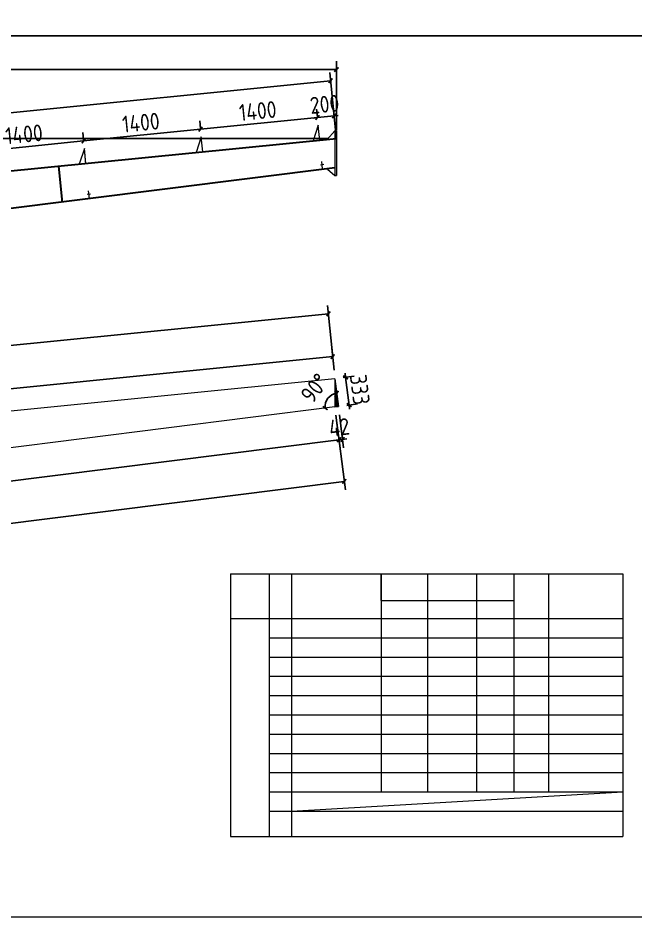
# Model space of a CAD drawing. Extents: x 485428 to 797698, y 56414 to 211814.
# Drawn here: x 770791 to 778145, y 113114 to 123828 of the extents above; entities that cross this region are included whole.
import ezdxf

# ---------------------------------------------------------------- set-up
doc = ezdxf.new("R2010")
doc.units = 0
doc.header["$LTSCALE"] = 1000
doc.header["$MEASUREMENT"] = 0
doc.layers.add('钢架', color=7, linetype='Continuous', lineweight=25)
doc.styles.get("Standard").update_dxf_attribs({"font": 'gbenor.shx', "bigfont": 'gbcbig.shx'})
doc.dimstyles.get("Standard").update_dxf_attribs({"dimscale": 100, "dimtxt": 2, "dimasz": 0.4, "dimexe": 0.5, "dimexo": 1, "dimgap": 0.5, "dimtad": 1, "dimdec": 0, "dimzin": 0, "dimdsep": 46, "dimtxsty": 'Standard', "dimblk": 'ARCHTICK', "dimcen": 0.09, "dimadec": 0, "dimazin": 0, "dimtfac": 1, "dimtdec": 0, "dimtix": 1, "dimtmove": 2, "dimatfit": 3, "dimfxl": 1, "dimtolj": 1, "dimtzin": 0, "dimarcsym": 0})

# ---------------------------------------------------------------- blocks, each defined once
blk = doc.blocks.new('_ArchTick')
at = {"color": 0, "linetype": 'ByBlock', "const_width": 0.4}
blk.add_lwpolyline([(-0.5, -0.5), (0.5, 0.5)], dxfattribs=at)
blk = doc.blocks.new('*D2615')
at = {"color": 3, "lineweight": -2}
for p, q in [((774359, 122651), (774350, 122740)), ((774558, 122671), (774549, 122760)), ((774360, 122641), (774310, 122636)), ((774559, 122661), (774360, 122641)), ((774559, 122661), (774609, 122666))]:
    blk.add_line(p, q, dxfattribs=at)
at = {"layer": 'Defpoints', "color": 0}
for p in [(774360, 122641), (774568, 122572), (774369, 122552)]:
    blk.add_point(p, dxfattribs=at)
at = {"color": 3, "lineweight": -2, "xscale": 50, "yscale": 50, "zscale": 50}
for p, rotation in [((774360, 122641), 5.710593137549453), ((774559, 122661), 185.7105931375494)]:
    blk.add_blockref('_ArchTick', p, dxfattribs=dict(at, rotation=rotation))
at = {"color": 0, "lineweight": 15, "insert": (774445, 122800), "char_height": 200, "attachment_point": 5, "rotation": 5.7106}
blk.add_mtext('\\A1;200', dxfattribs=at)
blk = doc.blocks.new('*D2643')
at = {"color": 3, "lineweight": -2}
for p, q in [((774353, 122709), (774350, 122740)), ((772966, 122512), (772957, 122601)), ((774360, 122641), (772967, 122502))]:
    blk.add_line(p, q, dxfattribs=at)
at = {"layer": 'Defpoints', "color": 0}
for p in [(774363, 122610), (772967, 122502), (772976, 122412)]:
    blk.add_point(p, dxfattribs=at)
at = {"color": 3, "lineweight": -2, "xscale": 50, "yscale": 50, "zscale": 50}
for p, rotation in [((774360, 122641), 5.710593137575612), ((772967, 122502), 185.7105931375756)]:
    blk.add_blockref('_ArchTick', p, dxfattribs=dict(at, rotation=rotation))
at = {"color": 0, "lineweight": 15, "insert": (773649, 122720), "char_height": 200, "attachment_point": 5, "rotation": 5.7106}
blk.add_mtext('\\A1;1400', dxfattribs=at)
blk = doc.blocks.new('*D2644')
at = {"color": 3, "lineweight": -2}
for p, q in [((772966, 122512), (772957, 122601)), ((771573, 122373), (771564, 122462)), ((772967, 122502), (771574, 122362))]:
    blk.add_line(p, q, dxfattribs=at)
at = {"layer": 'Defpoints', "color": 0}
for p in [(771574, 122362), (772976, 122412), (771583, 122273)]:
    blk.add_point(p, dxfattribs=at)
at = {"color": 3, "lineweight": -2, "xscale": 50, "yscale": 50, "zscale": 50}
for p, rotation in [((772967, 122502), 5.710593137575612), ((771574, 122362), 185.7105931375756)]:
    blk.add_blockref('_ArchTick', p, dxfattribs=dict(at, rotation=rotation))
at = {"color": 0, "lineweight": 15, "insert": (772256, 122581), "char_height": 200, "attachment_point": 5, "rotation": 5.7106}
blk.add_mtext('\\A1;1400', dxfattribs=at)
blk = doc.blocks.new('*D2645')
at = {"color": 3, "lineweight": -2}
for p, q in [((771573, 122373), (771564, 122462)), ((771574, 122362), (770181, 122223)), ((770180, 122233), (770171, 122322))]:
    blk.add_line(p, q, dxfattribs=at)
at = {"layer": 'Defpoints', "color": 0}
for p in [(771583, 122273), (770181, 122223), (770190, 122134)]:
    blk.add_point(p, dxfattribs=at)
at = {"color": 3, "lineweight": -2, "xscale": 50, "yscale": 50, "zscale": 50}
for p, rotation in [((771574, 122362), 5.710593137575612), ((770181, 122223), 185.7105931375756)]:
    blk.add_blockref('_ArchTick', p, dxfattribs=dict(at, rotation=rotation))
at = {"color": 0, "lineweight": 15, "insert": (770863, 122442), "char_height": 200, "attachment_point": 5, "rotation": 5.7106}
blk.add_mtext('\\A1;1400', dxfattribs=at)
blk = doc.blocks.new('*D2650')
at = {"color": 3, "lineweight": -2}
for p, q in [((774486, 122393), (764328, 122393)), ((764428, 122393), (764428, 121413)), ((764670, 121413), (764328, 121413))]:
    blk.add_line(p, q, dxfattribs=at)
at = {"layer": 'Defpoints', "color": 0}
for p in [(774586, 122393), (764428, 121413), (764770, 121413)]:
    blk.add_point(p, dxfattribs=at)
at = {"color": 3, "lineweight": -2, "xscale": 50, "yscale": 50, "zscale": 50}
for p, rotation in [((764428, 122393), 90), ((764428, 121413), 270)]:
    blk.add_blockref('_ArchTick', p, dxfattribs=dict(at, rotation=rotation))
at = {"color": 0, "lineweight": 15, "insert": (764278, 121903), "char_height": 200, "attachment_point": 5, "rotation": 90}
blk.add_mtext('\\A1;980', dxfattribs=at)
blk = doc.blocks.new('*D2613')
at = {"color": 3, "lineweight": -2}
for p, q in [((764770, 121513), (764770, 123313)), ((764770, 123213), (774586, 123213)), ((774586, 122493), (774586, 123313))]:
    blk.add_line(p, q, dxfattribs=at)
at = {"layer": 'Defpoints', "color": 0}
for p in [(774586, 123213), (774586, 122393), (764770, 121413)]:
    blk.add_point(p, dxfattribs=at)
at = {"color": 3, "lineweight": -2, "xscale": 50, "yscale": 50, "zscale": 50, "rotation": 180}
blk.add_blockref('_ArchTick', (764770, 123213), dxfattribs=at)
at = {"color": 3, "lineweight": -2, "xscale": 50, "yscale": 50, "zscale": 50}
blk.add_blockref('_ArchTick', (774586, 123213), dxfattribs=at)
at = {"color": 0, "lineweight": 15, "insert": (769678, 123363), "char_height": 200, "attachment_point": 5}
blk.add_mtext('\\A1;9816', dxfattribs=at)
blk = doc.blocks.new('*D2614')
at = {"color": 3, "lineweight": -2}
for p, q in [((774576, 122492), (774507, 123179)), ((764701, 122100), (774517, 123080)), ((764760, 121513), (764691, 122200))]:
    blk.add_line(p, q, dxfattribs=at)
at = {"layer": 'Defpoints', "color": 0}
for p in [(774517, 123080), (774586, 122393), (764770, 121413)]:
    blk.add_point(p, dxfattribs=at)
at = {"color": 3, "lineweight": -2, "xscale": 50, "yscale": 50, "zscale": 50}
for p, rotation in [((774517, 123080), 5.698456588967893), ((764701, 122100), 185.6984565889679)]:
    blk.add_blockref('_ArchTick', p, dxfattribs=dict(at, rotation=rotation))
at = {"color": 0, "lineweight": 15, "insert": (769595, 122739), "char_height": 200, "attachment_point": 5, "rotation": 5.6985}
blk.add_mtext('\\A1;9865', dxfattribs=at)
blk = doc.blocks.new('*D2616')
at = {"color": 0, "lineweight": -2}
blk.add_arc((774610, 119199), 158, 97.2026, 187.1866, dxfattribs=at)
at = {"layer": 'Defpoints', "color": 0}
for p in [(774568, 119529), (774514, 119325), (774568, 119193), (774610, 119199), (765170, 118008)]:
    blk.add_point(p, dxfattribs=at)
at = {"color": 0, "lineweight": -2, "xscale": 50, "yscale": 50, "zscale": 50}
for p, rotation in [((774590, 119356), 7.202564799052022), ((774453, 119179), 277.1866398519534)]:
    blk.add_blockref('_ArchTick', p, dxfattribs=dict(at, rotation=rotation))
at = {"color": 0, "lineweight": 15, "insert": (774327, 119418), "char_height": 200, "attachment_point": 5, "rotation": 52.1946}
blk.add_mtext('\\A1;90°', dxfattribs=at)
blk = doc.blocks.new('*D2618')
at = {"color": 3, "lineweight": -2}
for p, q in [((774558, 119629), (774532, 119892)), ((764744, 118813), (774542, 119792)), ((764760, 118651), (764734, 118912))]:
    blk.add_line(p, q, dxfattribs=at)
at = {"layer": 'Defpoints', "color": 0}
for p in [(774542, 119792), (774568, 119529), (764770, 118551)]:
    blk.add_point(p, dxfattribs=at)
at = {"color": 3, "lineweight": -2, "xscale": 50, "yscale": 50, "zscale": 50}
for p, rotation in [((774542, 119792), 5.710593137574898), ((764744, 118813), 185.7105931375749)]:
    blk.add_blockref('_ArchTick', p, dxfattribs=dict(at, rotation=rotation))
at = {"color": 0, "lineweight": 15, "insert": (769627, 119458), "char_height": 200, "attachment_point": 5, "rotation": 5.7106}
blk.add_mtext('\\A1;上翼板 9847', dxfattribs=at)
blk = doc.blocks.new('*D2599')
at = {"color": 3, "lineweight": -2}
for p, q in [((774558, 119629), (774481, 120402)), ((764625, 119318), (774491, 120303)), ((764692, 118644), (764615, 119418))]:
    blk.add_line(p, q, dxfattribs=at)
at = {"layer": 'Defpoints', "color": 0}
for p in [(774491, 120303), (774568, 119529), (764702, 118545)]:
    blk.add_point(p, dxfattribs=at)
at = {"color": 3, "lineweight": -2, "xscale": 50, "yscale": 50, "zscale": 50}
for p, rotation in [((774491, 120303), 5.698517813264821), ((764625, 119318), 185.6985178132648)]:
    blk.add_blockref('_ArchTick', p, dxfattribs=dict(at, rotation=rotation))
at = {"color": 0, "lineweight": 15, "insert": (769542, 119966), "char_height": 200, "attachment_point": 5, "rotation": 5.6985}
blk.add_mtext('\\A1;腹板 9915', dxfattribs=at)
blk = doc.blocks.new('*D2620')
at = {"color": 3, "lineweight": -2}
for p, q in [((774581, 119094), (774630, 118703)), ((765219, 117615), (774617, 118802)), ((765182, 117909), (765232, 117515))]:
    blk.add_line(p, q, dxfattribs=at)
at = {"layer": 'Defpoints', "color": 0}
for p in [(774568, 119193), (774617, 118802), (765170, 118008)]:
    blk.add_point(p, dxfattribs=at)
at = {"color": 3, "lineweight": -2, "xscale": 50, "yscale": 50, "zscale": 50}
for p, rotation in [((774617, 118802), 7.202564798976731), ((765219, 117615), 187.2025647989767)]:
    blk.add_blockref('_ArchTick', p, dxfattribs=dict(at, rotation=rotation))
at = {"color": 0, "lineweight": 15, "insert": (769900, 118357), "char_height": 200, "attachment_point": 5, "rotation": 7.2026}
blk.add_mtext('\\A1;9473', dxfattribs=at)
blk = doc.blocks.new('*D2621')
at = {"color": 3, "lineweight": -2}
for p, q in [((774581, 119094), (774630, 118700)), ((774622, 119100), (774672, 118706)), ((774618, 118800), (774568, 118793)), ((774618, 118800), (774660, 118805)), ((774660, 118805), (774709, 118811))]:
    blk.add_line(p, q, dxfattribs=at)
at = {"layer": 'Defpoints', "color": 0}
for p in [(774568, 119193), (774610, 119199), (774660, 118805)]:
    blk.add_point(p, dxfattribs=at)
at = {"color": 3, "lineweight": -2, "xscale": 50, "yscale": 50, "zscale": 50}
for p, rotation in [((774618, 118800), 7.202564798976727), ((774660, 118805), 187.2025647989767)]:
    blk.add_blockref('_ArchTick', p, dxfattribs=dict(at, rotation=rotation))
at = {"color": 0, "lineweight": 15, "insert": (774620, 118951), "char_height": 200, "attachment_point": 5, "rotation": 7.2026}
blk.add_mtext('\\A1;42', dxfattribs=at)
blk = doc.blocks.new('*D2624')
at = {"color": 3, "lineweight": -2}
for p, q in [((774696, 119545), (774690, 119595)), ((774667, 119542), (774796, 119558)), ((774738, 119215), (774696, 119545)), ((774709, 119211), (774837, 119228)), ((774738, 119215), (774744, 119165))]:
    blk.add_line(p, q, dxfattribs=at)
at = {"layer": 'Defpoints', "color": 0}
for p in [(774568, 119529), (774696, 119545), (774610, 119199)]:
    blk.add_point(p, dxfattribs=at)
at = {"color": 3, "lineweight": -2, "xscale": 50, "yscale": 50, "zscale": 50}
for p, rotation in [((774696, 119545), 277.2025647990612), ((774738, 119215), 97.20256479906126)]:
    blk.add_blockref('_ArchTick', p, dxfattribs=dict(at, rotation=rotation))
at = {"color": 0, "lineweight": 15, "insert": (774866, 119399), "char_height": 200, "attachment_point": 5, "rotation": 277.2026}
blk.add_mtext('\\A1;333', dxfattribs=at)
blk = doc.blocks.new('*D2600')
at = {"color": 3, "lineweight": -2}
for p, q in [((774581, 119094), (774693, 118205)), ((764884, 117069), (774680, 118305)), ((764785, 117859), (764897, 116970))]:
    blk.add_line(p, q, dxfattribs=at)
at = {"layer": 'Defpoints', "color": 0}
for p in [(774568, 119193), (774680, 118305), (764772, 117958)]:
    blk.add_point(p, dxfattribs=at)
at = {"color": 3, "lineweight": -2, "xscale": 50, "yscale": 50, "zscale": 50}
for p, rotation in [((774680, 118305), 7.187285581292868), ((764884, 117069), 187.1872855812929)]:
    blk.add_blockref('_ArchTick', p, dxfattribs=dict(at, rotation=rotation))
at = {"color": 0, "lineweight": 15, "insert": (769763, 117842), "char_height": 200, "attachment_point": 5, "rotation": 7.1873}
blk.add_mtext('\\A1;下翼板9873', dxfattribs=at)

msp = doc.modelspace()

# ---------------------------------------------------------------- hatches: boundary and pattern name
at = {"lineweight": 15}
h = msp.add_hatch(dxfattribs=at)
h.set_pattern_fill('ANSI31', color=256, scale=5, style=0)
h.set_pattern_definition([(45, (0, -31500), (-5.612660076, 5.612660076), [])])
h.paths.add_polyline_path([(774568, 119529.1), (774568, 119193.5), (774609.8, 119198.7)])

# ---------------------------------------------------------------- linework, layer by layer
at = {"color": 2, "lineweight": 15}
for p, q in [((774586, 122392.5), (774568.1, 122571.6)), ((774369.1, 122551.7), (774307.4, 122364.6)), ((774387.8, 122364.6), (774369.1, 122551.7)), ((774568, 122482.5), (774476.7, 122381.6)), ((774568, 122482.5), (774568, 121950.8)), ((774568, 122482.5), (774586, 122482.5)), ((774586, 122482.5), (774586, 121950.8)), ((772976, 122412.4), (772914.4, 122225.3)), ((772994, 122233.3), (772976, 122412.4)), ((772994, 122233.3), (772976, 122412.4)), ((771583, 122273.1), (771521.3, 122086)), ((771600.9, 122094), (771583, 122273.1)), ((771601.7, 122086), (771583, 122273.1)), ((771316, 121628.1), (771272.7, 122061.2)), ((771326, 121629.1), (771282.7, 122062.2)), ((774421.4, 122028.5), (774412.5, 122118.1)), ((774480.5, 122027.9), (774568, 121950.8)), ((774568, 121950.8), (774586, 121950.8)), ((771642.6, 121677.3), (771633.6, 121766.9)), ((774568, 119529.1), (774568, 119193.5))]:
    msp.add_line(p, q, dxfattribs=at)
at = {"lineweight": 15}
for p, q in [((774586, 122392.5), (764770, 121413)), ((774586, 122384.5), (764770, 121405)), ((774568, 122047), (765169.5, 120861.9)), ((774568, 122039), (765170, 120853.9)), ((774436.3, 122080.8), (774396.6, 122075.8)), ((771657.4, 121729.6), (771617.7, 121724.6)), ((774568, 119529.1), (764770, 118551.4)), ((774568, 119529.1), (774609.8, 119198.7)), ((774568, 119193.5), (765169.5, 118008.4)), ((774568, 119193.5), (774609.8, 119198.7)), ((775119.1, 116885.7), (775119.1, 117205)), ((775119.1, 117205), (775119.1, 114605.4)), ((775672.9, 117205), (775672.9, 114605.4)), ((778001.3, 117205), (778001.3, 114073.2)), ((774049.5, 114375.8), (778001.3, 114605.4))]:
    msp.add_line(p, q, dxfattribs=at)
at = {"color": 1, "lineweight": 15}
for p, q in [((771321, 121628.6), (771277.7, 122061.7)), ((773323.6, 117205), (773323.6, 114073.2)), ((773789.4, 114073.2), (773789.4, 117205))]:
    msp.add_line(p, q, dxfattribs=at)
at = {"lineweight": 15}
for points in [[(763438.1, 134114.2), (778288.1, 134114.2), (778288.1, 123614.2), (763438.1, 123614.2)], [(763438.1, 123614.2), (778288.1, 123614.2), (778288.1, 113114.2), (763438.1, 113114.2)]]:
    msp.add_lwpolyline(points, close=True, dxfattribs=at)
at = {"layer": '钢架', "lineweight": 15}
for p, q in [((773323.6, 117205), (778001.3, 117205)), ((774049.5, 117205), (774049.5, 114073.2)), ((776257, 117205), (776257, 115293.9)), ((776702, 117205), (776702, 114605.4)), ((777114.6, 117205), (777114.6, 114605.4)), ((775119.1, 116885.7), (776702, 116885.7)), ((773323.6, 116671.1), (778001.3, 116671.1)), ((773789.4, 116441.5), (778001.3, 116441.5)), ((773789.4, 116212), (778001.3, 116212)), ((773789.4, 115982.5), (778001.3, 115982.5)), ((773789.4, 115982.5), (778001.3, 115982.5)), ((773789.4, 115753), (778001.3, 115753)), ((773789.4, 115523.5), (778001.3, 115523.5)), ((773789.4, 115293.9), (778001.3, 115293.9)), ((776257, 115293.9), (776257, 114605.4)), ((773789.4, 115064.4), (778001.3, 115064.4)), ((773789.4, 114834.9), (778001.3, 114834.9)), ((773789.4, 114605.4), (778001.3, 114605.4)), ((773789.4, 114375.8), (778001.3, 114375.8)), ((773789.4, 114375.8), (778001.3, 114375.8)), ((773789.4, 114375.8), (778001.3, 114375.8)), ((773789.4, 114375.8), (778001.3, 114375.8)), ((773323.6, 114073.2), (778001.3, 114073.2))]:
    msp.add_line(p, q, dxfattribs=at)

# ---------------------------------------------------------------- dimensions: what is measured, and where the dimension line sits
at = {"lineweight": 15}
dim = msp.add_linear_dim(base=(774586, 123213.3), p1=(764770, 121413), p2=(774586, 122392.5), dimstyle='Standard', override={"dimtxt": 2, "dimasz": 0.5, "dimexe": 1, "dimexo": 1, "dimclrd": 3, "dimclre": 3}, dxfattribs=at)
dim.commit()
dim.dimension.update_dxf_attribs({"geometry": '*D2613', "text_midpoint": (769678, 123363.3)})
for p1, p2, distance, picture, middle in [((764770, 121413), (774586, 122392.5), 690.8, '*D2614', (769594.5, 122739.4)), ((774568.1, 122571.6), (774369.1, 122551.7), -89.6, '*D2615', (774444.8, 122800.1)), ((774609.8, 119198.7), (774568, 119529.1), -129.4, '*D2624', (774866.1, 119399))]:
    dim = msp.add_aligned_dim(p1=p1, p2=p2, distance=distance, dimstyle='Standard', override={"dimtxt": 2, "dimasz": 0.5, "dimexe": 1, "dimexo": 1, "dimclrd": 3, "dimclre": 3}, dxfattribs=at)
    dim.commit()
    dim.dimension.update_dxf_attribs({"geometry": picture, "text_midpoint": middle})
for base, p1, p2, angle, picture, middle in [((772967.1, 122501.5), (774363.3, 122609.7), (772976, 122412.4), 5.71059, '*D2643', (773648.7, 122720.5)), ((771574.1, 122362.2), (772976, 122412.4), (771583, 122273.1), 5.71059, '*D2644', (772255.7, 122581.2)), ((770181, 122222.9), (771583, 122273.1), (770189.9, 122133.8), 5.71059, '*D2645', (770862.6, 122441.8)), ((764428.020044, 121413.0067655), (774586.0132671, 122392.5067655), (764770.0132671, 121413.0067655), 90, '*D2650', (764278.020044, 121902.7567655)), ((774617.4, 118802.3), (765169.5, 118008.4), (774568, 119193.5), 187.20256, '*D2620', (769899.6, 118357.3)), ((774659.5, 118805), (774568, 119193.5), (774609.8, 119198.7), 187.20256, '*D2621', (774619.8, 118951.1))]:
    dim = msp.add_linear_dim(base=base, p1=p1, p2=p2, angle=angle, dimstyle='Standard', override={"dimtxt": 2, "dimasz": 0.5, "dimexe": 1, "dimexo": 1, "dimclrd": 3, "dimclre": 3}, dxfattribs=at)
    dim.commit()
    dim.dimension.update_dxf_attribs({"geometry": picture, "text_midpoint": middle})
for p1, p2, distance, text, picture, middle in [((764702.2, 118544.6), (774568, 119529.1), 777.3, '腹板 9915', '*D2599', (769542.4, 119966.2)), ((764772.3, 117958.2), (774568, 119193.5), -895.8, '下翼板9873', '*D2600', (769762.7, 117842.4))]:
    dim = msp.add_aligned_dim(p1=p1, p2=p2, distance=distance, text=text, dimstyle='Standard', override={"dimtxt": 2, "dimasz": 0.5, "dimexe": 1, "dimexo": 1, "dimclrd": 3, "dimclre": 3}, dxfattribs=at)
    dim.commit()
    dim.dimension.update_dxf_attribs({"geometry": picture, "text_midpoint": middle})
dim = msp.add_linear_dim(base=(774541.7, 119792.5), p1=(764770, 118551.4), p2=(774568, 119529.1), angle=185.71059, text='上翼板 9847', dimstyle='Standard', override={"dimtxt": 2, "dimasz": 0.5, "dimexe": 1, "dimexo": 1, "dimclrd": 3, "dimclre": 3}, dxfattribs=at)
dim.commit()
dim.dimension.update_dxf_attribs({"geometry": '*D2618', "text_midpoint": (769627.2, 119458.4)})
at = {"color": 1, "lineweight": 15}
dim = msp.add_angular_dim_2l(base=(774514.2, 119324.7), line1=((774568, 119193.5), (765169.5, 118008.4)), line2=((774568, 119529.1), (774609.8, 119198.7)), dimstyle='Standard', override={"dimtxt": 2, "dimasz": 0.5, "dimgap": 1}, dxfattribs=at)
dim.commit()
dim.dimension.update_dxf_attribs({"geometry": '*D2616', "text_midpoint": (774326.8, 119418.3)})

doc.saveas('drawing.dxf')
